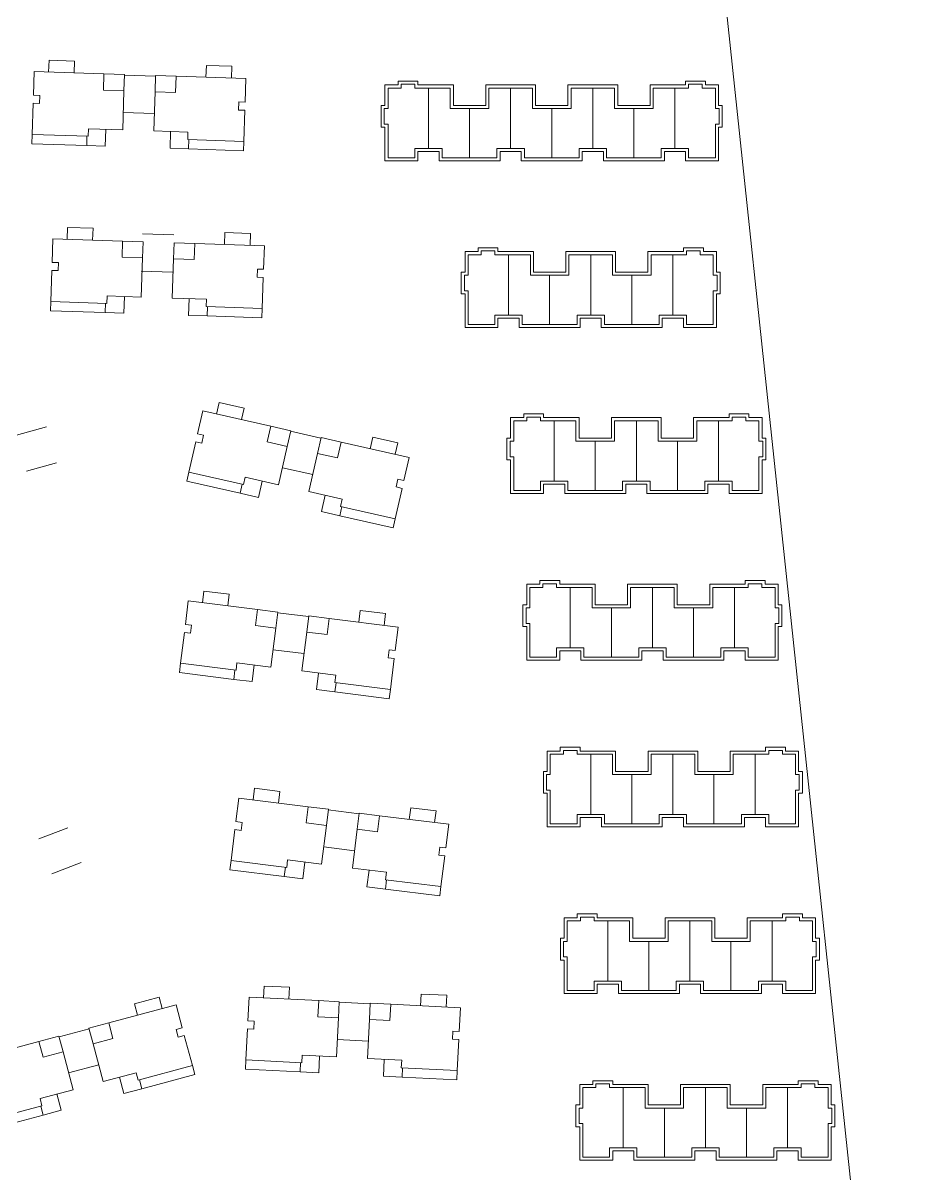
# Model space of a CAD drawing. Extents: x 109296 to 172296, y -14588 to 29909.
# Drawn here: x 116384 to 118081, y -6289 to -4068 of the extents above; entities that cross this region are included whole.
import ezdxf

# ---------------------------------------------------------------- set-up
doc = ezdxf.new("R2010")
doc.units = 0
doc.header["$LTSCALE"] = 1000
doc.header["$MEASUREMENT"] = 0
doc.layers.add('140', color=2, linetype='Continuous', lineweight=5)

msp = doc.modelspace()

# ---------------------------------------------------------------- linework, layer by layer
at = {"layer": '140', "color": 7}
for p, q in [((118081.2, -7253.3), (117591, -2628.2)), ((116434.5, -4140.3), (116433.8, -4163)), ((116483.7, -4141.9), (116434.5, -4140.3)), ((116482.9, -4164.7), (116483.7, -4141.9)), ((116737.2, -4173), (116738, -4150.2)), ((116738, -4150.2), (116787.1, -4151.9)), ((116787.1, -4151.9), (116786.4, -4174.6)), ((116404.7, -4207.7), (116406.2, -4162.1)), ((116406.2, -4162.1), (116540.5, -4166.6)), ((116540.5, -4166.6), (116539.5, -4197.7)), ((116540.5, -4166.6), (116580.1, -4167.9)), ((116580.1, -4167.9), (116579.1, -4199)), ((116640, -4171), (116580.1, -4169.1)), ((116640.1, -4169.8), (116639, -4201)), ((116679.6, -4171.1), (116640.1, -4169.8)), ((116679.6, -4171.1), (116678.6, -4202.3)), ((116814, -4175.6), (116679.6, -4171.1)), ((116812.5, -4221.1), (116814, -4175.6)), ((117082.3, -4227.4), (117082.3, -4187.8)), ((117082.3, -4187.8), (117107.5, -4187.8)), ((117088.3, -4233.4), (117088.3, -4193.8)), ((117088.3, -4193.8), (117113.5, -4193.8)), ((117107.5, -4187.8), (117107.5, -4180.6)), ((117107.5, -4180.6), (117145.9, -4180.6)), ((117113.5, -4193.8), (117113.5, -4186.6)), ((117113.5, -4186.6), (117139.9, -4186.6)), ((117139.9, -4186.6), (117139.9, -4193.8)), ((117139.9, -4193.8), (117208.3, -4193.8)), ((117145.9, -4180.6), (117145.9, -4187.8)), ((117145.9, -4187.8), (117214.3, -4187.8)), ((117166.3, -4310.2), (117166.3, -4193.8)), ((117208.3, -4193.8), (117208.3, -4233.4)), ((117214.3, -4187.8), (117214.3, -4227.4)), ((117276.7, -4227.4), (117276.7, -4187.8)), ((117276.7, -4187.8), (117372.7, -4187.8)), ((117282.7, -4233.4), (117282.7, -4193.8)), ((117282.7, -4193.8), (117366.7, -4193.8)), ((117324.7, -4310.2), (117324.7, -4193.8)), ((117324.7, -4310.2), (117324.7, -4193.8)), ((117366.7, -4193.8), (117366.7, -4233.4)), ((117372.7, -4187.8), (117372.7, -4227.4)), ((117435.1, -4227.4), (117435.1, -4187.8)), ((117435.1, -4187.8), (117531.1, -4187.8)), ((117441.1, -4233.4), (117441.1, -4193.8)), ((117441.1, -4193.8), (117525.1, -4193.8)), ((117483.1, -4310.2), (117483.1, -4193.8)), ((117483.1, -4310.2), (117483.1, -4193.8)), ((117483.1, -4310.2), (117483.1, -4193.8)), ((117483.1, -4310.2), (117483.1, -4193.8)), ((117525.1, -4193.8), (117525.1, -4233.4)), ((117531.1, -4187.8), (117531.1, -4227.4)), ((117593.5, -4227.4), (117593.5, -4187.8)), ((117593.5, -4187.8), (117661.9, -4187.8)), ((117599.5, -4233.4), (117599.5, -4193.8)), ((117599.5, -4193.8), (117667.9, -4193.8)), ((117641.5, -4310.2), (117641.5, -4193.8)), ((117661.9, -4187.8), (117661.9, -4180.6)), ((117661.9, -4180.6), (117700.3, -4180.6)), ((117667.9, -4193.8), (117667.9, -4186.6)), ((117667.9, -4186.6), (117694.3, -4186.6)), ((117694.3, -4186.6), (117694.3, -4193.8)), ((117694.3, -4193.8), (117719.5, -4193.8)), ((117700.3, -4180.6), (117700.3, -4187.8)), ((117700.3, -4187.8), (117725.5, -4187.8)), ((117719.5, -4193.8), (117719.5, -4233.4)), ((117725.5, -4187.8), (117725.5, -4227.4)), ((116416.7, -4208.1), (116404.7, -4207.7)), ((116416.2, -4223.7), (116416.7, -4208.1)), ((116539.5, -4197.7), (116579.1, -4199)), ((116579.1, -4199), (116576.6, -4274.6)), ((116639, -4201), (116636.5, -4276.6)), ((116678.6, -4202.3), (116639, -4201)), ((116402.2, -4283.3), (116404.2, -4223.3)), ((116404.2, -4223.3), (116416.2, -4223.7)), ((116637.6, -4243), (116577.7, -4241)), ((116800, -4236.3), (116800.5, -4220.7)), ((116812, -4236.7), (116800, -4236.3)), ((116800.5, -4220.7), (116812.5, -4221.1)), ((116810, -4296.7), (116812, -4236.7)), ((117075.1, -4269.4), (117075.1, -4227.4)), ((117075.1, -4227.4), (117082.3, -4227.4)), ((117081.1, -4263.4), (117081.1, -4233.4)), ((117081.1, -4233.4), (117088.3, -4233.4)), ((117208.3, -4233.4), (117282.7, -4233.4)), ((117214.3, -4227.4), (117276.7, -4227.4)), ((117245.5, -4233.4), (117245.5, -4328.2)), ((117245.5, -4233.4), (117245.5, -4328.2)), ((117366.7, -4233.4), (117441.1, -4233.4)), ((117372.7, -4227.4), (117435.1, -4227.4)), ((117403.9, -4233.4), (117403.9, -4328.2)), ((117403.9, -4233.4), (117403.9, -4328.2)), ((117403.9, -4233.4), (117403.9, -4328.2)), ((117403.9, -4233.4), (117403.9, -4328.2)), ((117525.1, -4233.4), (117599.5, -4233.4)), ((117531.1, -4227.4), (117593.5, -4227.4)), ((117562.3, -4233.4), (117562.3, -4328.2)), ((117562.3, -4233.4), (117562.3, -4328.2)), ((117562.3, -4233.4), (117562.3, -4328.2)), ((117562.3, -4233.4), (117562.3, -4328.2)), ((117719.5, -4233.4), (117726.7, -4233.4)), ((117725.5, -4227.4), (117732.7, -4227.4)), ((117726.7, -4233.4), (117726.7, -4263.4)), ((117732.7, -4227.4), (117732.7, -4269.4)), ((117088.3, -4263.4), (117081.1, -4263.4)), ((117088.3, -4328.2), (117088.3, -4263.4)), ((117726.7, -4263.4), (117719.5, -4263.4)), ((117719.5, -4263.4), (117719.5, -4328.2)), ((116401.6, -4301.3), (116402.2, -4283.3)), ((116510.1, -4286.8), (116402.2, -4283.3)), ((116510.6, -4272.4), (116510.1, -4286.8)), ((116576.6, -4274.6), (116510.6, -4272.4)), ((116544.2, -4273.5), (116543.1, -4305.9)), ((116636.5, -4276.6), (116702.5, -4278.7)), ((116668.9, -4277.6), (116667.9, -4310)), ((116702.5, -4278.7), (116702, -4293.1)), ((117082.3, -4269.4), (117075.1, -4269.4)), ((117082.3, -4334.2), (117082.3, -4269.4)), ((117732.7, -4269.4), (117725.5, -4269.4)), ((117725.5, -4269.4), (117725.5, -4334.2)), ((116507.2, -4304.7), (116401.6, -4301.3)), ((116507.2, -4304.7), (116507.7, -4286.7)), ((116543.1, -4305.9), (116507.2, -4304.7)), ((116702, -4293.1), (116810, -4296.7)), ((116703.8, -4311.2), (116704.4, -4293.2)), ((116809.4, -4314.7), (116810, -4296.7)), ((116667.9, -4310), (116703.8, -4311.2)), ((116703.8, -4311.2), (116809.4, -4314.7)), ((117139.9, -4328.2), (117088.3, -4328.2)), ((117192.7, -4310.2), (117139.9, -4310.2)), ((117139.9, -4310.2), (117139.9, -4328.2)), ((117186.7, -4316.2), (117145.9, -4316.2)), ((117145.9, -4316.2), (117145.9, -4334.2)), ((117186.7, -4334.2), (117186.7, -4316.2)), ((117192.7, -4328.2), (117192.7, -4310.2)), ((117298.3, -4328.2), (117192.7, -4328.2)), ((117351.1, -4310.2), (117298.3, -4310.2)), ((117298.3, -4310.2), (117298.3, -4325.2)), ((117298.3, -4325.2), (117298.3, -4328.2)), ((117345.1, -4316.2), (117304.3, -4316.2)), ((117304.3, -4316.2), (117304.3, -4334.2)), ((117345.1, -4334.2), (117345.1, -4316.2)), ((117351.1, -4328.2), (117351.1, -4310.2)), ((117397.9, -4328.2), (117351.1, -4328.2)), ((117456.7, -4328.2), (117397.9, -4328.2)), ((117509.5, -4310.2), (117456.7, -4310.2)), ((117456.7, -4310.2), (117456.7, -4328.2)), ((117503.5, -4316.2), (117462.7, -4316.2)), ((117462.7, -4316.2), (117462.7, -4334.2)), ((117503.5, -4334.2), (117503.5, -4316.2)), ((117509.5, -4325.2), (117509.5, -4310.2)), ((117509.5, -4328.2), (117509.5, -4325.2)), ((117615.1, -4328.2), (117509.5, -4328.2)), ((117667.9, -4310.2), (117615.1, -4310.2)), ((117615.1, -4310.2), (117615.1, -4328.2)), ((117661.9, -4316.2), (117621.1, -4316.2)), ((117621.1, -4316.2), (117621.1, -4334.2)), ((117661.9, -4334.2), (117661.9, -4316.2)), ((117667.9, -4328.2), (117667.9, -4310.2)), ((117719.5, -4328.2), (117667.9, -4328.2)), ((117145.9, -4334.2), (117082.3, -4334.2)), ((117245.5, -4334.2), (117186.7, -4334.2)), ((117304.3, -4334.2), (117245.5, -4334.2)), ((117462.7, -4334.2), (117345.1, -4334.2)), ((117621.1, -4334.2), (117503.5, -4334.2)), ((117725.5, -4334.2), (117661.9, -4334.2)), ((116470.3, -4462.7), (116469.6, -4485.4)), ((116519.5, -4464.3), (116470.3, -4462.7)), ((116440.5, -4530.1), (116442, -4484.5)), ((116442, -4484.5), (116576.3, -4489)), ((116518.7, -4487.1), (116519.5, -4464.3)), ((116674.9, -4477.3), (116614.9, -4475.4)), ((116773, -4495.4), (116773.7, -4472.7)), ((116773.7, -4472.7), (116822.9, -4474.3)), ((116822.9, -4474.3), (116822.2, -4497.1)), ((116576.3, -4489), (116575.3, -4520.1)), ((116576.3, -4489), (116615.9, -4490.3)), ((116615.9, -4490.3), (116614.8, -4521.4)), ((116675.8, -4492.2), (116674.8, -4523.4)), ((116715.4, -4493.5), (116675.8, -4492.2)), ((116715.4, -4493.5), (116714.4, -4524.7)), ((116849.8, -4498), (116715.4, -4493.5)), ((116848.3, -4543.5), (116849.8, -4498)), ((117261.9, -4509.4), (117261.9, -4502.2)), ((117261.9, -4502.2), (117300.3, -4502.2)), ((117300.3, -4502.2), (117300.3, -4509.4)), ((117657.9, -4509.4), (117657.9, -4502.2)), ((117657.9, -4502.2), (117696.3, -4502.2)), ((117696.3, -4502.2), (117696.3, -4509.4)), ((116575.3, -4520.1), (116614.8, -4521.4)), ((116614.8, -4521.4), (116612.4, -4597)), ((116674.8, -4523.4), (116672.3, -4599)), ((116714.4, -4524.7), (116674.8, -4523.4)), ((117236.7, -4549), (117236.7, -4509.4)), ((117236.7, -4509.4), (117261.9, -4509.4)), ((117242.7, -4555), (117242.7, -4515.4)), ((117242.7, -4515.4), (117267.9, -4515.4)), ((117267.9, -4515.4), (117267.9, -4508.2)), ((117267.9, -4508.2), (117294.3, -4508.2)), ((117294.3, -4508.2), (117294.3, -4515.4)), ((117294.3, -4515.4), (117362.7, -4515.4)), ((117300.3, -4509.4), (117368.7, -4509.4)), ((117320.7, -4631.8), (117320.7, -4515.4)), ((117362.7, -4515.4), (117362.7, -4555)), ((117368.7, -4509.4), (117368.7, -4549)), ((117431.1, -4549), (117431.1, -4509.4)), ((117431.1, -4509.4), (117527.1, -4509.4)), ((117437.1, -4555), (117437.1, -4515.4)), ((117437.1, -4515.4), (117479.1, -4515.4)), ((117479.1, -4631.8), (117479.1, -4515.4)), ((117479.1, -4631.8), (117479.1, -4515.4)), ((117479.1, -4631.8), (117479.1, -4515.4)), ((117479.1, -4631.8), (117479.1, -4515.4)), ((117521.1, -4515.4), (117479.1, -4515.4)), ((117521.1, -4555), (117521.1, -4515.4)), ((117527.1, -4509.4), (117527.1, -4549)), ((117589.5, -4549), (117589.5, -4509.4)), ((117589.5, -4509.4), (117657.9, -4509.4)), ((117663.9, -4515.4), (117595.5, -4515.4)), ((117595.5, -4515.4), (117595.5, -4555)), ((117637.5, -4631.8), (117637.5, -4515.4)), ((117690.3, -4508.2), (117663.9, -4508.2)), ((117663.9, -4508.2), (117663.9, -4515.4)), ((117690.3, -4515.4), (117690.3, -4508.2)), ((117715.5, -4515.4), (117690.3, -4515.4)), ((117696.3, -4509.4), (117721.5, -4509.4)), ((117715.5, -4555), (117715.5, -4515.4)), ((117721.5, -4509.4), (117721.5, -4549)), ((116438, -4605.7), (116440, -4545.7)), ((116440, -4545.7), (116451.9, -4546.1)), ((116452.5, -4530.5), (116440.5, -4530.1)), ((116451.9, -4546.1), (116452.5, -4530.5)), ((116672.5, -4549.3), (116612.5, -4547.3)), ((116835.7, -4558.7), (116836.3, -4543.1)), ((116836.3, -4543.1), (116848.3, -4543.5)), ((117229.5, -4591), (117229.5, -4549)), ((117229.5, -4549), (117236.7, -4549)), ((117368.7, -4549), (117431.1, -4549)), ((117527.1, -4549), (117589.5, -4549)), ((117721.5, -4549), (117728.7, -4549)), ((117728.7, -4549), (117728.7, -4591)), ((116847.7, -4559.1), (116835.7, -4558.7)), ((116845.8, -4619.1), (116847.7, -4559.1)), ((117235.5, -4585), (117235.5, -4555)), ((117235.5, -4555), (117242.7, -4555)), ((117362.7, -4555), (117437.1, -4555)), ((117399.9, -4555), (117399.9, -4649.8)), ((117399.9, -4555), (117399.9, -4649.8)), ((117595.5, -4555), (117521.1, -4555)), ((117558.3, -4555), (117558.3, -4649.8)), ((117558.3, -4555), (117558.3, -4649.8)), ((117722.7, -4555), (117715.5, -4555)), ((117722.7, -4585), (117722.7, -4555)), ((116546.4, -4594.8), (116545.9, -4609.2)), ((116612.4, -4597), (116546.4, -4594.8)), ((116580, -4595.9), (116578.9, -4628.3)), ((117236.7, -4591), (117229.5, -4591)), ((117242.7, -4585), (117235.5, -4585)), ((117236.7, -4655.8), (117236.7, -4591)), ((117242.7, -4649.8), (117242.7, -4585)), ((117715.5, -4649.8), (117715.5, -4585)), ((117715.5, -4585), (117722.7, -4585)), ((117728.7, -4591), (117721.5, -4591)), ((117721.5, -4591), (117721.5, -4655.8)), ((116437.4, -4623.7), (116438, -4605.7)), ((116545.9, -4609.2), (116438, -4605.7)), ((116542.9, -4627.1), (116543.5, -4609.1)), ((116672.3, -4599), (116738.3, -4601.2)), ((116704.7, -4600), (116703.6, -4632.4)), ((116738.3, -4601.2), (116737.8, -4615.5)), ((116737.8, -4615.5), (116845.8, -4619.1)), ((116739.6, -4633.6), (116740.2, -4615.6)), ((116542.9, -4627.1), (116437.4, -4623.7)), ((116578.9, -4628.3), (116542.9, -4627.1)), ((116703.6, -4632.4), (116739.6, -4633.6)), ((116739.6, -4633.6), (116845.2, -4637.1)), ((116845.2, -4637.1), (116845.8, -4619.1)), ((117347.1, -4631.8), (117294.3, -4631.8)), ((117294.3, -4631.8), (117294.3, -4649.8)), ((117341.1, -4637.8), (117300.3, -4637.8)), ((117300.3, -4637.8), (117300.3, -4655.8)), ((117341.1, -4655.8), (117341.1, -4637.8)), ((117347.1, -4649.8), (117347.1, -4631.8)), ((117479.1, -4631.8), (117452.7, -4631.8)), ((117452.7, -4631.8), (117452.7, -4646.8)), ((117499.5, -4637.8), (117458.7, -4637.8)), ((117458.7, -4637.8), (117458.7, -4655.8)), ((117479.1, -4631.8), (117505.5, -4631.8)), ((117499.5, -4655.8), (117499.5, -4637.8)), ((117505.5, -4631.8), (117505.5, -4646.8)), ((117611.1, -4649.8), (117611.1, -4631.8)), ((117611.1, -4631.8), (117663.9, -4631.8)), ((117657.9, -4637.8), (117617.1, -4637.8)), ((117617.1, -4637.8), (117617.1, -4655.8)), ((117657.9, -4655.8), (117657.9, -4637.8)), ((117663.9, -4631.8), (117663.9, -4649.8)), ((117300.3, -4655.8), (117236.7, -4655.8)), ((117294.3, -4649.8), (117242.7, -4649.8)), ((117399.9, -4655.8), (117341.1, -4655.8)), ((117452.7, -4649.8), (117347.1, -4649.8)), ((117458.7, -4655.8), (117399.9, -4655.8)), ((117452.7, -4646.8), (117452.7, -4649.8)), ((117617.1, -4655.8), (117499.5, -4655.8)), ((117505.5, -4646.8), (117505.5, -4649.8)), ((117505.5, -4649.8), (117611.1, -4649.8)), ((117721.5, -4655.8), (117657.9, -4655.8)), ((117663.9, -4649.8), (117715.5, -4649.8)), ((116720.8, -4861.1), (116730.9, -4816.7)), ((116730.9, -4816.7), (116862, -4846.2)), ((116762.8, -4800.5), (116757.8, -4822.7)), ((116810.8, -4811.3), (116762.8, -4800.5)), ((116805.8, -4833.6), (116810.8, -4811.3)), ((117324.7, -4869.3), (117324.7, -4829.7)), ((117324.7, -4829.7), (117349.9, -4829.7)), ((117330.7, -4875.3), (117330.7, -4835.7)), ((117330.7, -4835.7), (117355.9, -4835.7)), ((117349.9, -4829.7), (117349.9, -4822.5)), ((117349.9, -4822.5), (117388.3, -4822.5)), ((117355.9, -4835.7), (117355.9, -4828.5)), ((117355.9, -4828.5), (117382.3, -4828.5)), ((117382.3, -4828.5), (117382.3, -4835.7)), ((117382.3, -4835.7), (117450.7, -4835.7)), ((117388.3, -4822.5), (117388.3, -4829.7)), ((117388.3, -4829.7), (117456.7, -4829.7)), ((117408.7, -4952.1), (117408.7, -4835.7)), ((117450.7, -4835.7), (117450.7, -4875.3)), ((117456.7, -4829.7), (117456.7, -4869.3)), ((117519.1, -4869.3), (117519.1, -4829.7)), ((117519.1, -4829.7), (117615.1, -4829.7)), ((117525.1, -4875.3), (117525.1, -4835.7)), ((117525.1, -4835.7), (117567.1, -4835.7)), ((117567.1, -4952.1), (117567.1, -4835.7)), ((117567.1, -4952.1), (117567.1, -4835.7)), ((117567.1, -4952.1), (117567.1, -4835.7)), ((117567.1, -4952.1), (117567.1, -4835.7)), ((117609.1, -4835.7), (117567.1, -4835.7)), ((117609.1, -4875.3), (117609.1, -4835.7)), ((117615.1, -4829.7), (117615.1, -4869.3)), ((117677.5, -4869.3), (117677.5, -4829.7)), ((117677.5, -4829.7), (117745.9, -4829.7)), ((117751.9, -4835.7), (117683.5, -4835.7)), ((117683.5, -4835.7), (117683.5, -4875.3)), ((117725.5, -4952.1), (117725.5, -4835.7)), ((117745.9, -4829.7), (117745.9, -4822.5)), ((117745.9, -4822.5), (117784.3, -4822.5)), ((117778.3, -4828.5), (117751.9, -4828.5)), ((117751.9, -4828.5), (117751.9, -4835.7)), ((117778.3, -4835.7), (117778.3, -4828.5)), ((117803.5, -4835.7), (117778.3, -4835.7)), ((117784.3, -4822.5), (117784.3, -4829.7)), ((117784.3, -4829.7), (117809.5, -4829.7)), ((117803.5, -4875.3), (117803.5, -4835.7)), ((117809.5, -4829.7), (117809.5, -4869.3)), ((116429.6, -4847.4), (116371.7, -4863.4)), ((116732.5, -4863.8), (116720.8, -4861.1)), ((116862, -4846.2), (116855.1, -4876.7)), ((116862, -4846.2), (116900.6, -4855)), ((116900.6, -4855), (116893.7, -4885.4)), ((116958.9, -4869.3), (116900.3, -4856.1)), ((116704.2, -4934.9), (116717.4, -4876.4)), ((116717.4, -4876.4), (116729.1, -4879)), ((116729.1, -4879), (116732.5, -4863.8)), ((116855.1, -4876.7), (116893.7, -4885.4)), ((116959.1, -4868.2), (116952.3, -4898.6)), ((116997.8, -4876.9), (116959.1, -4868.2)), ((116997.8, -4876.9), (116990.9, -4907.3)), ((117128.9, -4906.5), (116997.8, -4876.9)), ((117053.9, -4889.6), (117059, -4867.3)), ((117059, -4867.3), (117107, -4878.1)), ((117107, -4878.1), (117101.9, -4900.4)), ((117317.5, -4911.3), (117317.5, -4869.3)), ((117317.5, -4869.3), (117324.7, -4869.3)), ((117323.5, -4905.3), (117323.5, -4875.3)), ((117323.5, -4875.3), (117330.7, -4875.3)), ((117450.7, -4875.3), (117525.1, -4875.3)), ((117456.7, -4869.3), (117519.1, -4869.3)), ((117487.9, -4875.3), (117487.9, -4970.1)), ((117487.9, -4875.3), (117487.9, -4970.1)), ((117683.5, -4875.3), (117609.1, -4875.3)), ((117615.1, -4869.3), (117677.5, -4869.3)), ((117646.3, -4875.3), (117646.3, -4970.1)), ((117646.3, -4875.3), (117646.3, -4970.1)), ((117810.7, -4875.3), (117803.5, -4875.3)), ((117809.5, -4869.3), (117816.7, -4869.3)), ((117810.7, -4905.3), (117810.7, -4875.3)), ((117816.7, -4869.3), (117816.7, -4911.3)), ((116893.7, -4885.4), (116877.1, -4959.1)), ((116952.3, -4898.6), (116935.6, -4972.3)), ((116990.9, -4907.3), (116952.3, -4898.6)), ((117118.8, -4950.9), (117128.9, -4906.5)), ((117330.7, -4905.3), (117323.5, -4905.3)), ((117330.7, -4970.1), (117330.7, -4905.3)), ((117803.5, -4970.1), (117803.5, -4905.3)), ((117803.5, -4905.3), (117810.7, -4905.3)), ((116448.7, -4916.8), (116390.9, -4932.8)), ((116943, -4939.6), (116884.5, -4926.4)), ((117324.7, -4911.3), (117317.5, -4911.3)), ((117324.7, -4976.1), (117324.7, -4911.3)), ((117816.7, -4911.3), (117809.5, -4911.3)), ((117809.5, -4911.3), (117809.5, -4976.1)), ((116700.2, -4952.4), (116704.2, -4934.9)), ((116809.5, -4958.7), (116704.2, -4934.9)), ((116812.7, -4944.6), (116809.5, -4958.7)), ((116877.1, -4959.1), (116812.7, -4944.6)), ((117103.7, -4963.5), (117107.1, -4948.3)), ((117107.1, -4948.3), (117118.8, -4950.9)), ((116803.2, -4975.7), (116700.2, -4952.4)), ((116803.2, -4975.7), (116807.2, -4958.1)), ((116845.5, -4952), (116838.4, -4983.6)), ((116935.6, -4972.3), (117000, -4986.9)), ((117102.2, -5024.7), (117115.4, -4966.2)), ((117115.4, -4966.2), (117103.7, -4963.5)), ((117382.3, -4970.1), (117330.7, -4970.1)), ((117435.1, -4952.1), (117382.3, -4952.1)), ((117382.3, -4952.1), (117382.3, -4970.1)), ((117429.1, -4958.1), (117388.3, -4958.1)), ((117388.3, -4958.1), (117388.3, -4976.1)), ((117429.1, -4976.1), (117429.1, -4958.1)), ((117435.1, -4970.1), (117435.1, -4952.1)), ((117540.7, -4970.1), (117435.1, -4970.1)), ((117567.1, -4952.1), (117540.7, -4952.1)), ((117540.7, -4952.1), (117540.7, -4967.1)), ((117540.7, -4967.1), (117540.7, -4970.1)), ((117587.5, -4958.1), (117546.7, -4958.1)), ((117546.7, -4958.1), (117546.7, -4976.1)), ((117567.1, -4952.1), (117593.5, -4952.1)), ((117587.5, -4976.1), (117587.5, -4958.1)), ((117593.5, -4952.1), (117593.5, -4967.1)), ((117593.5, -4967.1), (117593.5, -4970.1)), ((117593.5, -4970.1), (117699.1, -4970.1)), ((117699.1, -4970.1), (117699.1, -4952.1)), ((117699.1, -4952.1), (117751.9, -4952.1)), ((117745.9, -4958.1), (117705.1, -4958.1)), ((117705.1, -4958.1), (117705.1, -4976.1)), ((117745.9, -4976.1), (117745.9, -4958.1)), ((117751.9, -4952.1), (117751.9, -4970.1)), ((117751.9, -4970.1), (117803.5, -4970.1)), ((116838.4, -4983.6), (116803.2, -4975.7)), ((116967.2, -4979.5), (116960.1, -5011.1)), ((117000, -4986.9), (116996.8, -5000.9)), ((117388.3, -4976.1), (117324.7, -4976.1)), ((117487.9, -4976.1), (117429.1, -4976.1)), ((117546.7, -4976.1), (117487.9, -4976.1)), ((117705.1, -4976.1), (117587.5, -4976.1)), ((117809.5, -4976.1), (117745.9, -4976.1)), ((116960.1, -5011.1), (116995.2, -5019)), ((116995.2, -5019), (116999.2, -5001.4)), ((116996.8, -5000.9), (117102.2, -5024.7)), ((116995.2, -5019), (117098.2, -5042.2)), ((117098.2, -5042.2), (117102.2, -5024.7)), ((117355.7, -5190.9), (117355.7, -5151.3)), ((117355.7, -5151.3), (117380.9, -5151.3)), ((117380.9, -5151.3), (117380.9, -5144.1)), ((117380.9, -5144.1), (117419.3, -5144.1)), ((117386.9, -5157.3), (117386.9, -5150.1)), ((117386.9, -5150.1), (117413.3, -5150.1)), ((117413.3, -5150.1), (117413.3, -5157.3)), ((117419.3, -5144.1), (117419.3, -5151.3)), ((117419.3, -5151.3), (117487.7, -5151.3)), ((117487.7, -5151.3), (117487.7, -5190.9)), ((117550.1, -5190.9), (117550.1, -5151.3)), ((117550.1, -5151.3), (117646.1, -5151.3)), ((117646.1, -5151.3), (117646.1, -5190.9)), ((117708.5, -5190.9), (117708.5, -5151.3)), ((117708.5, -5151.3), (117776.9, -5151.3)), ((117776.9, -5151.3), (117776.9, -5144.1)), ((117776.9, -5144.1), (117815.3, -5144.1)), ((117809.3, -5150.1), (117782.9, -5150.1)), ((117782.9, -5150.1), (117782.9, -5157.3)), ((117809.3, -5157.3), (117809.3, -5150.1)), ((117815.3, -5144.1), (117815.3, -5151.3)), ((117815.3, -5151.3), (117840.5, -5151.3)), ((117840.5, -5151.3), (117840.5, -5190.9)), ((116733.3, -5164.2), (116730.5, -5186.8)), ((116782.1, -5170.3), (116733.3, -5164.2)), ((116779.3, -5192.9), (116782.1, -5170.3)), ((117361.7, -5196.9), (117361.7, -5157.3)), ((117361.7, -5157.3), (117386.9, -5157.3)), ((117413.3, -5157.3), (117481.7, -5157.3)), ((117439.7, -5273.7), (117439.7, -5157.3)), ((117481.7, -5157.3), (117481.7, -5196.9)), ((117556.1, -5196.9), (117556.1, -5157.3)), ((117556.1, -5157.3), (117598.1, -5157.3)), ((117598.1, -5273.7), (117598.1, -5157.3)), ((117598.1, -5273.7), (117598.1, -5157.3)), ((117598.1, -5273.7), (117598.1, -5157.3)), ((117598.1, -5273.7), (117598.1, -5157.3)), ((117640.1, -5157.3), (117598.1, -5157.3)), ((117640.1, -5196.9), (117640.1, -5157.3)), ((117782.9, -5157.3), (117714.5, -5157.3)), ((117714.5, -5157.3), (117714.5, -5196.9)), ((117756.5, -5273.7), (117756.5, -5157.3)), ((117834.5, -5157.3), (117809.3, -5157.3)), ((117834.5, -5196.9), (117834.5, -5157.3)), ((116697.5, -5228.6), (116703.1, -5183.4)), ((116703.1, -5183.4), (116836.5, -5200)), ((117348.5, -5232.9), (117348.5, -5190.9)), ((117348.5, -5190.9), (117355.7, -5190.9)), ((117487.7, -5190.9), (117550.1, -5190.9)), ((117646.1, -5190.9), (117708.5, -5190.9)), ((117840.5, -5190.9), (117847.7, -5190.9)), ((117847.7, -5190.9), (117847.7, -5232.9)), ((116836.5, -5200), (116832.6, -5231)), ((116836.5, -5200), (116875.8, -5204.9)), ((116875.8, -5204.9), (116871.9, -5235.9)), ((116935.2, -5213.6), (116875.6, -5206.1)), ((116935.3, -5212.4), (116931.4, -5243.3)), ((116974.6, -5217.3), (116935.3, -5212.4)), ((116974.6, -5217.3), (116970.7, -5248.2)), ((117108, -5233.9), (116974.6, -5217.3)), ((117031.8, -5224.4), (117034.6, -5201.8)), ((117034.6, -5201.8), (117083.4, -5207.9)), ((117083.4, -5207.9), (117080.6, -5230.5)), ((117354.5, -5226.9), (117354.5, -5196.9)), ((117354.5, -5196.9), (117361.7, -5196.9)), ((117481.7, -5196.9), (117556.1, -5196.9)), ((117518.9, -5196.9), (117518.9, -5291.7)), ((117518.9, -5196.9), (117518.9, -5291.7)), ((117714.5, -5196.9), (117640.1, -5196.9)), ((117677.3, -5196.9), (117677.3, -5291.7)), ((117677.3, -5196.9), (117677.3, -5291.7)), ((117841.7, -5196.9), (117834.5, -5196.9)), ((117841.7, -5226.9), (117841.7, -5196.9)), ((116709.4, -5230.1), (116697.5, -5228.6)), ((116707.4, -5245.6), (116709.4, -5230.1)), ((116832.6, -5231), (116871.9, -5235.9)), ((116871.9, -5235.9), (116862.5, -5310.9)), ((117102.3, -5279.2), (117108, -5233.9)), ((117355.7, -5232.9), (117348.5, -5232.9)), ((117361.7, -5226.9), (117354.5, -5226.9)), ((117355.7, -5297.7), (117355.7, -5232.9)), ((117361.7, -5291.7), (117361.7, -5226.9)), ((117834.5, -5291.7), (117834.5, -5226.9)), ((117834.5, -5226.9), (117841.7, -5226.9)), ((117847.7, -5232.9), (117840.5, -5232.9)), ((117840.5, -5232.9), (117840.5, -5297.7)), ((116688.1, -5303.6), (116695.5, -5244.1)), ((116695.5, -5244.1), (116707.4, -5245.6)), ((116931.4, -5243.3), (116922.1, -5318.3)), ((116970.7, -5248.2), (116931.4, -5243.3)), ((116926.2, -5285), (116866.7, -5277.6)), ((117088.5, -5293.2), (117090.4, -5277.7)), ((117090.4, -5277.7), (117102.3, -5279.2)), ((117466.1, -5273.7), (117413.3, -5273.7)), ((117413.3, -5273.7), (117413.3, -5291.7)), ((117460.1, -5279.7), (117419.3, -5279.7)), ((117419.3, -5279.7), (117419.3, -5297.7)), ((117460.1, -5297.7), (117460.1, -5279.7)), ((117466.1, -5291.7), (117466.1, -5273.7)), ((117598.1, -5273.7), (117571.7, -5273.7)), ((117571.7, -5273.7), (117571.7, -5288.7)), ((117618.5, -5279.7), (117577.7, -5279.7)), ((117577.7, -5279.7), (117577.7, -5297.7)), ((117598.1, -5273.7), (117624.5, -5273.7)), ((117618.5, -5297.7), (117618.5, -5279.7)), ((117624.5, -5273.7), (117624.5, -5288.7)), ((117730.1, -5291.7), (117730.1, -5273.7)), ((117730.1, -5273.7), (117782.9, -5273.7)), ((117776.9, -5279.7), (117736.1, -5279.7)), ((117736.1, -5279.7), (117736.1, -5297.7)), ((117776.9, -5297.7), (117776.9, -5279.7)), ((117782.9, -5273.7), (117782.9, -5291.7)), ((116685.9, -5321.5), (116688.1, -5303.6)), ((116795.3, -5317), (116688.1, -5303.6)), ((116797, -5302.7), (116795.3, -5317)), ((116862.5, -5310.9), (116797, -5302.7)), ((116830.4, -5306.9), (116826.4, -5339)), ((117100.4, -5294.7), (117088.5, -5293.2)), ((117093, -5354.2), (117100.4, -5294.7)), ((117419.3, -5297.7), (117355.7, -5297.7)), ((117413.3, -5291.7), (117361.7, -5291.7)), ((117518.9, -5297.7), (117460.1, -5297.7)), ((117571.7, -5291.7), (117466.1, -5291.7)), ((117577.7, -5297.7), (117518.9, -5297.7)), ((117571.7, -5288.7), (117571.7, -5291.7)), ((117736.1, -5297.7), (117618.5, -5297.7)), ((117624.5, -5288.7), (117624.5, -5291.7)), ((117624.5, -5291.7), (117730.1, -5291.7)), ((117840.5, -5297.7), (117776.9, -5297.7)), ((117782.9, -5291.7), (117834.5, -5291.7)), ((116790.7, -5334.6), (116685.9, -5321.5)), ((116790.7, -5334.6), (116792.9, -5316.7)), ((116922.1, -5318.3), (116987.6, -5326.5)), ((116954.2, -5322.4), (116950.2, -5354.5)), ((116987.6, -5326.5), (116985.8, -5340.8)), ((116826.4, -5339), (116790.7, -5334.6)), ((116985.8, -5340.8), (117093, -5354.2)), ((116985.9, -5359), (116988.2, -5341.1)), ((116950.2, -5354.5), (116985.9, -5359)), ((116985.9, -5359), (117090.7, -5372)), ((117090.7, -5372), (117093, -5354.2)), ((117395.2, -5512.5), (117395.2, -5472.9)), ((117395.2, -5472.9), (117420.4, -5472.9)), ((117401.2, -5518.5), (117401.2, -5478.9)), ((117401.2, -5478.9), (117426.4, -5478.9)), ((117420.4, -5472.9), (117420.4, -5465.7)), ((117420.4, -5465.7), (117458.8, -5465.7)), ((117426.4, -5478.9), (117426.4, -5471.7)), ((117426.4, -5471.7), (117452.8, -5471.7)), ((117452.8, -5471.7), (117452.8, -5478.9)), ((117452.8, -5478.9), (117521.2, -5478.9)), ((117458.8, -5465.7), (117458.8, -5472.9)), ((117458.8, -5472.9), (117527.2, -5472.9)), ((117479.2, -5595.3), (117479.2, -5478.9)), ((117521.2, -5478.9), (117521.2, -5518.5)), ((117527.2, -5472.9), (117527.2, -5512.5)), ((117589.6, -5512.5), (117589.6, -5472.9)), ((117589.6, -5472.9), (117685.6, -5472.9)), ((117595.6, -5518.5), (117595.6, -5478.9)), ((117595.6, -5478.9), (117637.6, -5478.9)), ((117637.6, -5595.3), (117637.6, -5478.9)), ((117637.6, -5595.3), (117637.6, -5478.9)), ((117637.6, -5595.3), (117637.6, -5478.9)), ((117637.6, -5595.3), (117637.6, -5478.9)), ((117679.6, -5478.9), (117637.6, -5478.9)), ((117679.6, -5518.5), (117679.6, -5478.9)), ((117685.6, -5472.9), (117685.6, -5512.5)), ((117748, -5512.5), (117748, -5472.9)), ((117748, -5472.9), (117816.4, -5472.9)), ((117822.4, -5478.9), (117754, -5478.9)), ((117754, -5478.9), (117754, -5518.5)), ((117796, -5595.3), (117796, -5478.9)), ((117816.4, -5472.9), (117816.4, -5465.7)), ((117816.4, -5465.7), (117854.8, -5465.7)), ((117848.8, -5471.7), (117822.4, -5471.7)), ((117822.4, -5471.7), (117822.4, -5478.9)), ((117848.8, -5478.9), (117848.8, -5471.7)), ((117874, -5478.9), (117848.8, -5478.9)), ((117854.8, -5465.7), (117854.8, -5472.9)), ((117854.8, -5472.9), (117880, -5472.9)), ((117874, -5518.5), (117874, -5478.9)), ((117880, -5472.9), (117880, -5512.5)), ((117388, -5554.5), (117388, -5512.5)), ((117388, -5512.5), (117395.2, -5512.5)), ((117394, -5548.5), (117394, -5518.5)), ((117394, -5518.5), (117401.2, -5518.5)), ((117521.2, -5518.5), (117595.6, -5518.5)), ((117527.2, -5512.5), (117589.6, -5512.5)), ((117558.4, -5518.5), (117558.4, -5613.3)), ((117558.4, -5518.5), (117558.4, -5613.3)), ((117754, -5518.5), (117679.6, -5518.5)), ((117685.6, -5512.5), (117748, -5512.5)), ((117716.8, -5518.5), (117716.8, -5613.3)), ((117716.8, -5518.5), (117716.8, -5613.3)), ((117881.2, -5518.5), (117874, -5518.5)), ((117880, -5512.5), (117887.2, -5512.5)), ((117881.2, -5548.5), (117881.2, -5518.5)), ((117887.2, -5512.5), (117887.2, -5554.5)), ((116830.8, -5544.6), (116828, -5567.2)), ((116879.6, -5550.7), (116830.8, -5544.6)), ((116876.8, -5573.3), (116879.6, -5550.7)), ((117401.2, -5548.5), (117394, -5548.5)), ((117401.2, -5613.3), (117401.2, -5548.5)), ((117874, -5613.3), (117874, -5548.5)), ((117874, -5548.5), (117881.2, -5548.5)), ((116794.9, -5609), (116800.6, -5563.8)), ((116800.6, -5563.8), (116934, -5580.4)), ((117395.2, -5554.5), (117388, -5554.5)), ((117395.2, -5619.3), (117395.2, -5554.5)), ((117887.2, -5554.5), (117880, -5554.5)), ((117880, -5554.5), (117880, -5619.3)), ((116934, -5580.4), (116930.1, -5611.4)), ((116934, -5580.4), (116973.3, -5585.3)), ((116973.3, -5585.3), (116969.4, -5616.3)), ((117032.6, -5594), (116973.1, -5586.5)), ((117032.8, -5592.8), (117028.9, -5623.7)), ((117072.1, -5597.7), (117032.8, -5592.8)), ((117129.2, -5604.8), (117132.1, -5582.2)), ((117132.1, -5582.2), (117180.9, -5588.3)), ((117180.9, -5588.3), (117178.1, -5610.9)), ((117505.6, -5595.3), (117452.8, -5595.3)), ((117452.8, -5595.3), (117452.8, -5613.3)), ((117505.6, -5613.3), (117505.6, -5595.3)), ((117637.6, -5595.3), (117611.2, -5595.3)), ((117611.2, -5595.3), (117611.2, -5610.3)), ((117637.6, -5595.3), (117664, -5595.3)), ((117664, -5595.3), (117664, -5610.3)), ((117769.6, -5613.3), (117769.6, -5595.3)), ((117769.6, -5595.3), (117822.4, -5595.3)), ((117822.4, -5595.3), (117822.4, -5613.3)), ((116806.9, -5610.5), (116794.9, -5609)), ((116804.9, -5626), (116806.9, -5610.5)), ((116930.1, -5611.4), (116969.4, -5616.3)), ((116969.4, -5616.3), (116960, -5691.3)), ((117072.1, -5597.7), (117068.2, -5628.6)), ((117205.5, -5614.3), (117072.1, -5597.7)), ((117199.8, -5659.6), (117205.5, -5614.3)), ((117452.8, -5613.3), (117401.2, -5613.3)), ((117499.6, -5601.3), (117458.8, -5601.3)), ((117458.8, -5601.3), (117458.8, -5619.3)), ((117499.6, -5619.3), (117499.6, -5601.3)), ((117611.2, -5613.3), (117505.6, -5613.3)), ((117611.2, -5610.3), (117611.2, -5613.3)), ((117658, -5601.3), (117617.2, -5601.3)), ((117617.2, -5601.3), (117617.2, -5619.3)), ((117658, -5619.3), (117658, -5601.3)), ((117664, -5610.3), (117664, -5613.3)), ((117664, -5613.3), (117769.6, -5613.3)), ((117816.4, -5601.3), (117775.6, -5601.3)), ((117775.6, -5601.3), (117775.6, -5619.3)), ((117816.4, -5619.3), (117816.4, -5601.3)), ((117822.4, -5613.3), (117874, -5613.3)), ((116470.7, -5621), (116414.6, -5642.4)), ((116785.6, -5684), (116793, -5624.5)), ((116793, -5624.5), (116804.9, -5626)), ((117028.9, -5623.7), (117019.6, -5698.7)), ((117068.2, -5628.6), (117028.9, -5623.7)), ((117458.8, -5619.3), (117395.2, -5619.3)), ((117558.4, -5619.3), (117499.6, -5619.3)), ((117617.2, -5619.3), (117558.4, -5619.3)), ((117775.6, -5619.3), (117658, -5619.3)), ((117880, -5619.3), (117816.4, -5619.3)), ((117023.7, -5665.4), (116964.2, -5658)), ((117186, -5673.6), (117187.9, -5658.1)), ((117187.9, -5658.1), (117199.8, -5659.6)), ((116783.3, -5701.9), (116785.6, -5684)), ((116892.8, -5697.4), (116785.6, -5684)), ((116894.5, -5683.1), (116892.8, -5697.4)), ((116960, -5691.3), (116894.5, -5683.1)), ((117197.9, -5675.1), (117186, -5673.6)), ((117190.4, -5734.6), (117197.9, -5675.1)), ((116496.3, -5688.3), (116440.2, -5709.7)), ((116888.1, -5715), (116783.3, -5701.9)), ((116888.1, -5715), (116890.4, -5697.1)), ((116927.9, -5687.3), (116923.9, -5719.5)), ((117019.6, -5698.7), (117085.1, -5706.9)), ((117051.7, -5702.8), (117047.7, -5734.9)), ((116923.9, -5719.5), (116888.1, -5715)), ((117085.1, -5706.9), (117083.3, -5721.2)), ((117083.3, -5721.2), (117190.4, -5734.6)), ((117083.4, -5739.4), (117085.6, -5721.5)), ((117047.7, -5734.9), (117083.4, -5739.4)), ((117083.4, -5739.4), (117188.2, -5752.5)), ((117188.2, -5752.5), (117190.4, -5734.6)), ((117428, -5834.1), (117428, -5794.5)), ((117428, -5794.5), (117453.2, -5794.5)), ((117453.2, -5794.5), (117453.2, -5787.3)), ((117453.2, -5787.3), (117491.6, -5787.3)), ((117459.2, -5800.5), (117459.2, -5793.3)), ((117459.2, -5793.3), (117485.6, -5793.3)), ((117485.6, -5793.3), (117485.6, -5800.5)), ((117491.6, -5787.3), (117491.6, -5794.5)), ((117491.6, -5794.5), (117560, -5794.5)), ((117560, -5794.5), (117560, -5834.1)), ((117622.4, -5834.1), (117622.4, -5794.5)), ((117622.4, -5794.5), (117718.4, -5794.5)), ((117718.4, -5794.5), (117718.4, -5834.1)), ((117780.8, -5834.1), (117780.8, -5794.5)), ((117780.8, -5794.5), (117849.2, -5794.5)), ((117849.2, -5794.5), (117849.2, -5787.3)), ((117849.2, -5787.3), (117887.6, -5787.3)), ((117881.6, -5793.3), (117855.2, -5793.3)), ((117855.2, -5793.3), (117855.2, -5800.5)), ((117881.6, -5800.5), (117881.6, -5793.3)), ((117887.6, -5787.3), (117887.6, -5794.5)), ((117887.6, -5794.5), (117912.8, -5794.5)), ((117912.8, -5794.5), (117912.8, -5834.1)), ((117434, -5840.1), (117434, -5800.5)), ((117434, -5800.5), (117459.2, -5800.5)), ((117485.6, -5800.5), (117554, -5800.5)), ((117512, -5916.9), (117512, -5800.5)), ((117554, -5800.5), (117554, -5840.1)), ((117628.4, -5840.1), (117628.4, -5800.5)), ((117628.4, -5800.5), (117670.4, -5800.5)), ((117670.4, -5916.9), (117670.4, -5800.5)), ((117670.4, -5916.9), (117670.4, -5800.5)), ((117670.4, -5916.9), (117670.4, -5800.5)), ((117670.4, -5916.9), (117670.4, -5800.5)), ((117712.4, -5800.5), (117670.4, -5800.5)), ((117712.4, -5840.1), (117712.4, -5800.5)), ((117855.2, -5800.5), (117786.8, -5800.5)), ((117786.8, -5800.5), (117786.8, -5840.1)), ((117828.8, -5916.9), (117828.8, -5800.5)), ((117906.8, -5800.5), (117881.6, -5800.5)), ((117906.8, -5840.1), (117906.8, -5800.5)), ((117420.8, -5876.1), (117420.8, -5834.1)), ((117420.8, -5834.1), (117428, -5834.1)), ((117426.8, -5870.1), (117426.8, -5840.1)), ((117426.8, -5840.1), (117434, -5840.1)), ((117554, -5840.1), (117628.4, -5840.1)), ((117560, -5834.1), (117622.4, -5834.1)), ((117591.2, -5840.1), (117591.2, -5934.9)), ((117591.2, -5840.1), (117591.2, -5934.9)), ((117786.8, -5840.1), (117712.4, -5840.1)), ((117718.4, -5834.1), (117780.8, -5834.1)), ((117749.6, -5840.1), (117749.6, -5934.9)), ((117749.6, -5840.1), (117749.6, -5934.9)), ((117914, -5840.1), (117906.8, -5840.1)), ((117912.8, -5834.1), (117920, -5834.1)), ((117914, -5870.1), (117914, -5840.1)), ((117920, -5834.1), (117920, -5876.1)), ((117428, -5876.1), (117420.8, -5876.1)), ((117434, -5870.1), (117426.8, -5870.1)), ((117428, -5940.9), (117428, -5876.1)), ((117434, -5934.9), (117434, -5870.1)), ((117906.8, -5934.9), (117906.8, -5870.1)), ((117906.8, -5870.1), (117914, -5870.1)), ((117920, -5876.1), (117912.8, -5876.1)), ((117912.8, -5876.1), (117912.8, -5940.9)), ((116849.1, -5926.3), (116847.9, -5949.1)), ((116898.2, -5928.8), (116849.1, -5926.3)), ((116897, -5951.6), (116898.2, -5928.8)), ((117538.4, -5916.9), (117485.6, -5916.9)), ((117485.6, -5916.9), (117485.6, -5934.9)), ((117532.4, -5922.9), (117491.6, -5922.9)), ((117491.6, -5922.9), (117491.6, -5940.9)), ((117532.4, -5940.9), (117532.4, -5922.9)), ((117538.4, -5934.9), (117538.4, -5916.9)), ((117670.4, -5916.9), (117644, -5916.9)), ((117644, -5916.9), (117644, -5931.9)), ((117690.8, -5922.9), (117650, -5922.9)), ((117650, -5922.9), (117650, -5940.9)), ((117670.4, -5916.9), (117696.8, -5916.9)), ((117690.8, -5940.9), (117690.8, -5922.9)), ((117696.8, -5916.9), (117696.8, -5931.9)), ((117802.4, -5934.9), (117802.4, -5916.9)), ((117802.4, -5916.9), (117855.2, -5916.9)), ((117849.2, -5922.9), (117808.4, -5922.9)), ((117808.4, -5922.9), (117808.4, -5940.9)), ((117849.2, -5940.9), (117849.2, -5922.9)), ((117855.2, -5916.9), (117855.2, -5934.9)), ((116599.5, -5960.5), (116647, -5947.8)), ((116647, -5947.8), (116652.9, -5969.8)), ((116818, -5993.2), (116820.3, -5947.7)), ((116820.3, -5947.7), (116954.6, -5954.5)), ((117151.1, -5964.4), (117152.3, -5941.7)), ((117152.3, -5941.7), (117201.4, -5944.2)), ((117201.4, -5944.2), (117200.3, -5966.9)), ((117491.6, -5940.9), (117428, -5940.9)), ((117485.6, -5934.9), (117434, -5934.9)), ((117591.2, -5940.9), (117532.4, -5940.9)), ((117644, -5934.9), (117538.4, -5934.9)), ((117650, -5940.9), (117591.2, -5940.9)), ((117644, -5931.9), (117644, -5934.9)), ((117808.4, -5940.9), (117690.8, -5940.9)), ((117696.8, -5931.9), (117696.8, -5934.9)), ((117696.8, -5934.9), (117802.4, -5934.9)), ((117912.8, -5940.9), (117849.2, -5940.9)), ((117855.2, -5934.9), (117906.8, -5934.9)), ((116679.6, -5962.7), (116549.7, -5997.4)), ((116605.4, -5982.5), (116599.5, -5960.5)), ((116691.4, -6006.8), (116679.6, -5962.7)), ((116954.6, -5954.5), (116953, -5985.7)), ((116954.6, -5954.5), (116994.1, -5956.5)), ((116994.1, -5956.5), (116992.5, -5987.7)), ((117054, -5960.7), (116994.1, -5957.7)), ((117054, -5959.5), (117052.5, -5990.7)), ((117093.6, -5961.5), (117054, -5959.5)), ((117093.6, -5961.5), (117092, -5992.7)), ((117227.8, -5968.3), (117093.6, -5961.5)), ((117225.5, -6013.9), (117227.8, -5968.3)), ((116830, -5993.8), (116818, -5993.2)), ((116829.2, -6009.4), (116830, -5993.8)), ((116953, -5985.7), (116992.5, -5987.7)), ((116992.5, -5987.7), (116988.7, -6063.2)), ((117052.5, -5990.7), (117048.6, -6066.2)), ((117092, -5992.7), (117052.5, -5990.7)), ((116511.8, -6008.8), (116453.8, -6024.3)), ((116549.7, -5997.4), (116511.5, -6007.6)), ((116511.5, -6007.6), (116519.5, -6037.8)), ((116549.7, -5997.4), (116557.8, -6027.5)), ((116679.8, -6009.9), (116691.4, -6006.8)), ((116683.8, -6025), (116679.8, -6009.9)), ((116814.2, -6068.7), (116817.2, -6008.8)), ((116817.2, -6008.8), (116829.2, -6009.4)), ((117212.7, -6028.8), (117213.5, -6013.3)), ((117213.5, -6013.3), (117225.5, -6013.9)), ((116285.4, -6068), (116415.2, -6033.3)), ((116415.2, -6033.3), (116453.5, -6023.1)), ((116415.2, -6033.3), (116423.3, -6063.5)), ((116453.5, -6023.1), (116461.6, -6053.2)), ((116557.8, -6027.5), (116519.5, -6037.8)), ((116519.5, -6037.8), (116539, -6110.8)), ((116695.4, -6021.9), (116683.8, -6025)), ((116710.9, -6079.8), (116695.4, -6021.9)), ((117050.3, -6032.6), (116990.4, -6029.6)), ((117224.7, -6029.5), (117212.7, -6028.8)), ((117221.7, -6089.4), (117224.7, -6029.5)), ((116423.3, -6063.5), (116461.6, -6053.2)), ((116461.6, -6053.2), (116481.1, -6126.3)), ((116922.8, -6059.8), (116922.1, -6074.2)), ((116988.7, -6063.2), (116922.8, -6059.8)), ((116956.4, -6061.5), (116954.7, -6093.9)), ((116530.4, -6078.3), (116472.4, -6093.8)), ((116606.5, -6107.7), (116710.9, -6079.8)), ((116715.5, -6097.2), (116710.9, -6079.8)), ((116813.3, -6086.7), (116814.2, -6068.7)), ((116922.1, -6074.2), (116814.2, -6068.7)), ((116918.8, -6092.1), (116919.7, -6074.1)), ((117048.6, -6066.2), (117114.6, -6069.5)), ((117081, -6067.8), (117079.4, -6100.2)), ((117114.6, -6069.5), (117113.8, -6083.9)), ((117113.8, -6083.9), (117221.7, -6089.4)), ((117115.3, -6102), (117116.2, -6084)), ((116539, -6110.8), (116602.8, -6093.8)), ((116570.3, -6102.4), (116578.7, -6133.7)), ((116602.8, -6093.8), (116606.5, -6107.7)), ((116613.5, -6124.5), (116715.5, -6097.2)), ((116918.8, -6092.1), (116813.3, -6086.7)), ((116954.7, -6093.9), (116918.8, -6092.1)), ((117079.4, -6100.2), (117115.3, -6102)), ((117115.3, -6102), (117220.8, -6107.4)), ((117220.8, -6107.4), (117221.7, -6089.4)), ((116481.1, -6126.3), (116417.3, -6143.3)), ((116578.7, -6133.7), (116613.5, -6124.5)), ((116613.5, -6124.5), (116608.8, -6107.1)), ((117457.9, -6155.7), (117457.9, -6116.1)), ((117457.9, -6116.1), (117483.1, -6116.1)), ((117463.9, -6161.7), (117463.9, -6122.1)), ((117463.9, -6122.1), (117489.1, -6122.1)), ((117483.1, -6116.1), (117483.1, -6108.9)), ((117483.1, -6108.9), (117521.5, -6108.9)), ((117489.1, -6122.1), (117489.1, -6114.9)), ((117489.1, -6114.9), (117515.5, -6114.9)), ((117515.5, -6114.9), (117515.5, -6122.1)), ((117515.5, -6122.1), (117583.9, -6122.1)), ((117521.5, -6108.9), (117521.5, -6116.1)), ((117521.5, -6116.1), (117589.9, -6116.1)), ((117541.9, -6238.5), (117541.9, -6122.1)), ((117583.9, -6122.1), (117583.9, -6161.7)), ((117589.9, -6116.1), (117589.9, -6155.7)), ((117652.3, -6155.7), (117652.3, -6116.1)), ((117652.3, -6116.1), (117748.3, -6116.1)), ((117658.3, -6161.7), (117658.3, -6122.1)), ((117658.3, -6122.1), (117700.3, -6122.1)), ((117700.3, -6238.5), (117700.3, -6122.1)), ((117700.3, -6238.5), (117700.3, -6122.1)), ((117700.3, -6238.5), (117700.3, -6122.1)), ((117700.3, -6238.5), (117700.3, -6122.1)), ((117742.3, -6122.1), (117700.3, -6122.1)), ((117742.3, -6161.7), (117742.3, -6122.1)), ((117748.3, -6116.1), (117748.3, -6155.7)), ((117810.7, -6155.7), (117810.7, -6116.1)), ((117810.7, -6116.1), (117879.1, -6116.1)), ((117885.1, -6122.1), (117816.7, -6122.1)), ((117816.7, -6122.1), (117816.7, -6161.7)), ((117858.7, -6238.5), (117858.7, -6122.1)), ((117879.1, -6116.1), (117879.1, -6108.9)), ((117879.1, -6108.9), (117917.5, -6108.9)), ((117911.5, -6114.9), (117885.1, -6114.9)), ((117885.1, -6114.9), (117885.1, -6122.1)), ((117911.5, -6122.1), (117911.5, -6114.9)), ((117936.7, -6122.1), (117911.5, -6122.1)), ((117917.5, -6108.9), (117917.5, -6116.1)), ((117917.5, -6116.1), (117942.7, -6116.1)), ((117936.7, -6161.7), (117936.7, -6122.1)), ((117942.7, -6116.1), (117942.7, -6155.7)), ((116417.3, -6143.3), (116421, -6157.2)), ((116449.8, -6134.6), (116458.1, -6165.9)), ((116421, -6157.2), (116316.7, -6185.1)), ((116423.3, -6175.2), (116418.7, -6157.8)), ((116458.1, -6165.9), (116423.3, -6175.2)), ((117450.7, -6197.7), (117450.7, -6155.7)), ((117450.7, -6155.7), (117457.9, -6155.7)), ((117456.7, -6191.7), (117456.7, -6161.7)), ((117456.7, -6161.7), (117463.9, -6161.7)), ((117583.9, -6161.7), (117658.3, -6161.7)), ((117589.9, -6155.7), (117652.3, -6155.7)), ((117621.1, -6161.7), (117621.1, -6256.5)), ((117621.1, -6161.7), (117621.1, -6256.5)), ((117816.7, -6161.7), (117742.3, -6161.7)), ((117748.3, -6155.7), (117810.7, -6155.7)), ((117779.5, -6161.7), (117779.5, -6256.5)), ((117779.5, -6161.7), (117779.5, -6256.5)), ((117943.9, -6161.7), (117936.7, -6161.7)), ((117942.7, -6155.7), (117949.9, -6155.7)), ((117943.9, -6191.7), (117943.9, -6161.7)), ((117949.9, -6155.7), (117949.9, -6197.7)), ((116423.3, -6175.2), (116321.3, -6202.5)), ((117463.9, -6191.7), (117456.7, -6191.7)), ((117463.9, -6256.5), (117463.9, -6191.7)), ((117936.7, -6256.5), (117936.7, -6191.7)), ((117936.7, -6191.7), (117943.9, -6191.7)), ((117457.9, -6197.7), (117450.7, -6197.7)), ((117457.9, -6262.5), (117457.9, -6197.7)), ((117949.9, -6197.7), (117942.7, -6197.7)), ((117942.7, -6197.7), (117942.7, -6262.5)), ((117568.3, -6238.5), (117515.5, -6238.5)), ((117515.5, -6238.5), (117515.5, -6256.5)), ((117568.3, -6256.5), (117568.3, -6238.5)), ((117700.3, -6238.5), (117673.9, -6238.5)), ((117673.9, -6238.5), (117673.9, -6253.5)), ((117700.3, -6238.5), (117726.7, -6238.5)), ((117726.7, -6238.5), (117726.7, -6253.5)), ((117832.3, -6256.5), (117832.3, -6238.5)), ((117832.3, -6238.5), (117885.1, -6238.5)), ((117885.1, -6238.5), (117885.1, -6256.5)), ((117515.5, -6256.5), (117463.9, -6256.5)), ((117562.3, -6244.5), (117521.5, -6244.5)), ((117521.5, -6244.5), (117521.5, -6262.5)), ((117562.3, -6262.5), (117562.3, -6244.5)), ((117673.9, -6256.5), (117568.3, -6256.5)), ((117673.9, -6253.5), (117673.9, -6256.5)), ((117720.7, -6244.5), (117679.9, -6244.5)), ((117679.9, -6244.5), (117679.9, -6262.5)), ((117720.7, -6262.5), (117720.7, -6244.5)), ((117726.7, -6253.5), (117726.7, -6256.5)), ((117726.7, -6256.5), (117832.3, -6256.5)), ((117879.1, -6244.5), (117838.3, -6244.5)), ((117838.3, -6244.5), (117838.3, -6262.5)), ((117879.1, -6262.5), (117879.1, -6244.5)), ((117885.1, -6256.5), (117936.7, -6256.5)), ((117521.5, -6262.5), (117457.9, -6262.5)), ((117621.1, -6262.5), (117562.3, -6262.5)), ((117679.9, -6262.5), (117621.1, -6262.5)), ((117838.3, -6262.5), (117720.7, -6262.5)), ((117942.7, -6262.5), (117879.1, -6262.5))]:
    msp.add_line(p, q, dxfattribs=at)

doc.saveas('drawing.dxf')
